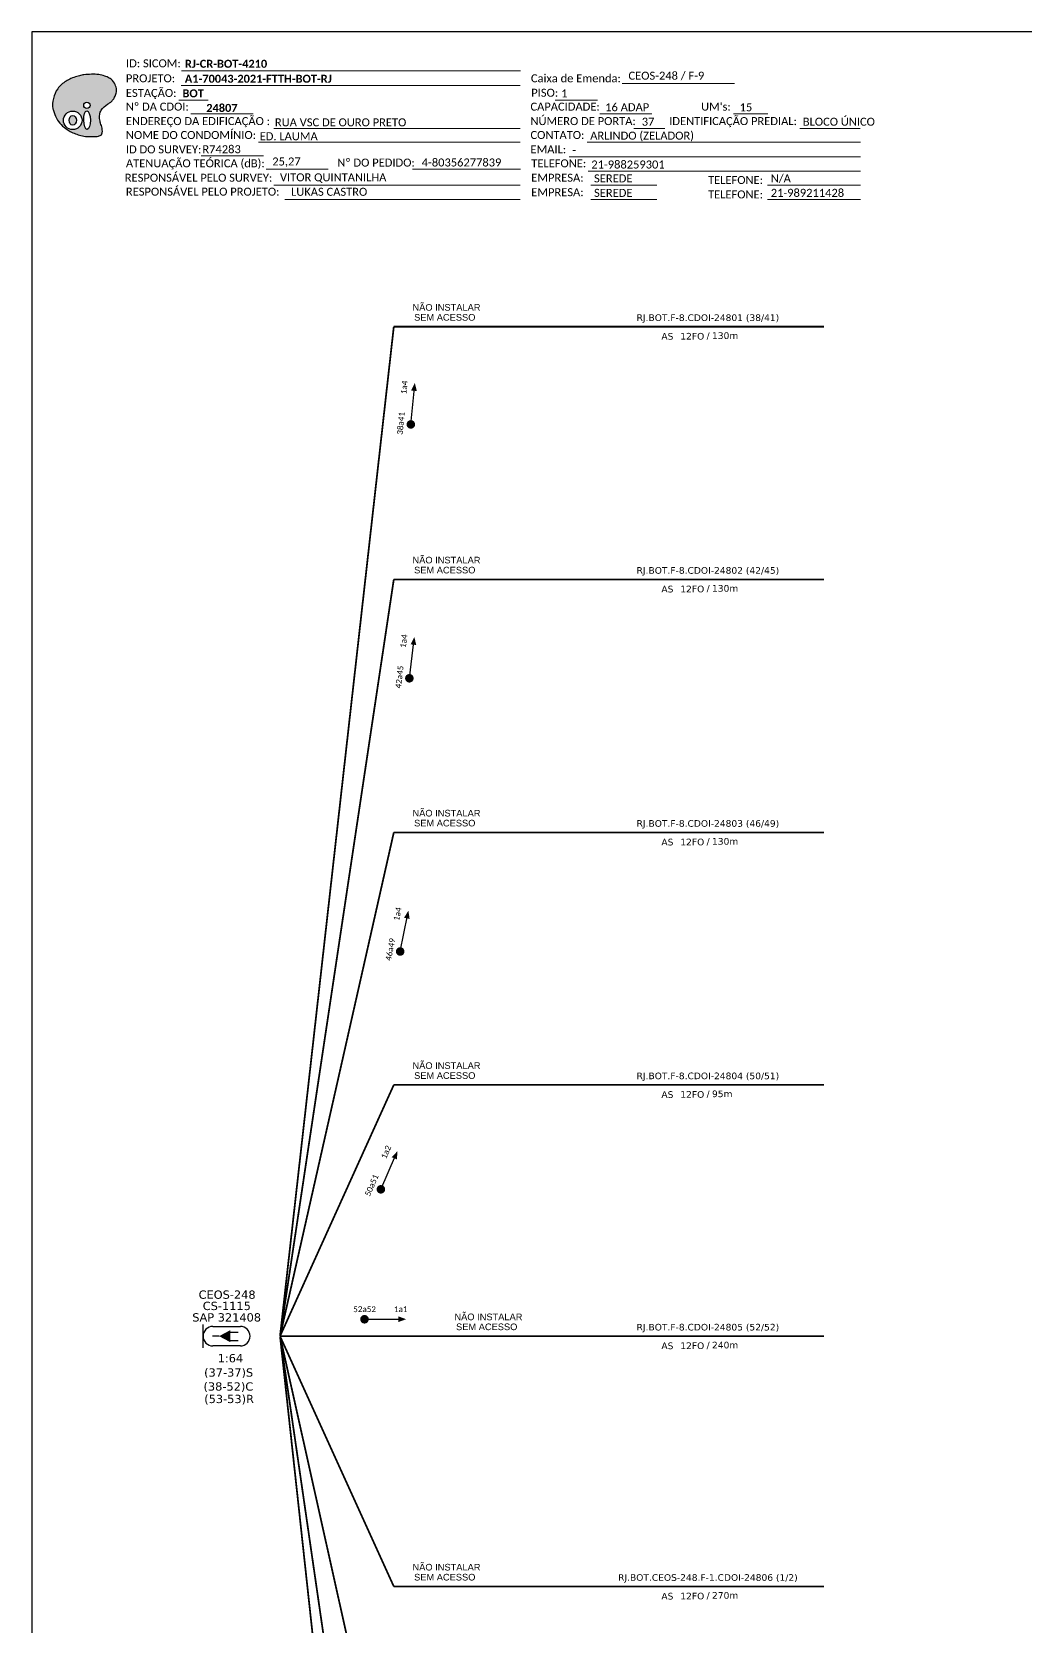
# Model space of a CAD drawing. Extents: x -89 to 749, y 705 to 1299.
# Drawn here: x -89.3 to 133.2, y 941.8 to 1299 of the extents above; entities that cross this region are included whole.
import ezdxf
from ezdxf.enums import TextEntityAlignment as Align

# ---------------------------------------------------------------- set-up
doc = ezdxf.new("R2010")
doc.units = 0
for name, color, linetype in [('20.4-CEOS', 1, 'Continuous'), ('CAP a instalar', 1, 'Continuous'), ('SETA', 7, 'Continuous')]:
    doc.layers.add(name, color=color, linetype=linetype)
doc.layers.add('40.1-ETIQUETAS', color=1, linetype='Continuous', lineweight=20)
doc.styles.add('ARIAL', font='arial.ttf')
doc.styles.add('siredit', font='verdana.ttf')
doc.styles.get("Standard").update_dxf_attribs({"font": 'arial.ttf'})
doc.styles.add('WMF-Calibri0', font='calibri.ttf')
doc.styles.add('WMF-Calibri1', font='calibrib.ttf')
doc.linetypes.add('FENCELINE1', pattern='A,0.25,-0.1,[133,ltypeshp.shx,S=0.1,R=0,X=-0.1,Y=0],-0.1,1', length=1.45)

# ---------------------------------------------------------------- blocks, each defined once
blk = doc.blocks.new('OI')
h = blk.add_hatch(color=40)
edge = h.paths.add_edge_path()
edge.add_spline(control_points=[(4.35, -0.67), (3.92, -0.99), (3.26, -1.5), (2.81, -2.59), (2.9, -3.5), (3.06, -4.27), (3.31, -4.85), (3.37, -5.39), (3.4, -5.88), (3.2, -6.4), (2.54, -6.61), (1.65, -6.63), (0.55, -6.67), (-0.56, -6.42), (-1.61, -6.14), (-2.77, -5.61), (-3.92, -4.77), (-4.89, -3.7), (-5.34, -2.65), (-5.6, -1.94), (-5.85, -0.96), (-5.71, 0.47), (-5.1, 2.02), (-4.14, 3.02), (-3.3, 3.61), (-2.37, 4.16), (-1.36, 4.44), (-0.56, 4.7), (0.79, 4.85), (2.24, 4.97), (3.79, 4.57), (4.67, 4.21), (5.44, 3.65), (5.76, 2.99), (6.03, 2.21), (6.01, 1.46), (5.72, 0.64), (5.31, 0.08), (4.88, -0.38), (4.51, -0.55), (4.35, -0.67)], knot_values=[0, 0, 0, 0, 1.60434, 2.417191, 3.427595, 4.282808, 4.776746, 5.304182, 5.888771, 6.258406, 6.858137, 7.79129, 8.986195, 10.124242, 11.187857, 12.242908, 13.953784, 15.414161, 16.515391, 17.349188, 17.675853, 19.552021, 21.515531, 22.568638, 23.63245, 24.621084, 25.782718, 26.745347, 27.142653, 29.870543, 31.004649, 31.921532, 32.709589, 33.801391, 34.042471, 35.192333, 35.971461, 36.628871, 37.254359, 37.836911, 37.836911, 37.836911, 37.836911], degree=3, periodic=0)
h.paths.add_polyline_path([(1.13, -0.87, -1), (-0.04, -0.87, -1)], flags=16)
edge = h.paths.add_edge_path(flags=16)
edge.add_ellipse((0.56, -3.59), major_axis=(-0.02, 1.71), ratio=0.361305, start_angle=0, end_angle=360)
h.paths.add_polyline_path([(-0.36, -3.62, -1), (-3.8, -3.62, -1)], flags=16)
edge = h.paths.add_edge_path(flags=0)
edge.add_ellipse((-2.08, -3.62), major_axis=(0, 0.885), ratio=0.758294, start_angle=0, end_angle=360)
at = {"color": 40}
for centre, radius in [((-2.08, -3.62), 1.72), ((0.54, -0.87), 0.587)]:
    blk.add_circle(centre, radius, dxfattribs=at)
blk.add_ellipse((-2.08, -3.62), major_axis=(0, 0.885), ratio=0.758294, start_param=-3.141592653589792, end_param=3.141592653589792, dxfattribs=at)
blk.add_ellipse((0.56, -3.59), major_axis=(-0.02, 1.71), ratio=0.361305, dxfattribs=at)
at = {"color": 40, "start_tangent": (-0.800898, -0.598801), "end_tangent": (-0.800898, -0.598801)}
blk.add_spline([(4.35, -0.67), (3.2, -1.78), (2.9, -2.54), (2.92, -3.55), (3.12, -4.38), (3.28, -4.85), (3.37, -5.37), (3.35, -5.95), (3.2, -6.29), (2.66, -6.55), (1.73, -6.63), (0.54, -6.62), (-0.58, -6.41), (-1.6, -6.11), (-2.56, -5.67), (-3.95, -4.67), (-4.89, -3.56), (-5.37, -2.56), (-5.64, -1.78), (-5.72, -1.46), (-5.63, 0.42), (-4.84, 2.22), (-4.13, 2.99), (-3.27, 3.62), (-2.4, 4.09), (-1.3, 4.47), (-0.37, 4.72), (0.02, 4.77), (2.75, 4.8), (3.85, 4.53), (4.69, 4.16), (5.31, 3.68), (5.85, 2.73), (5.93, 2.5), (5.94, 1.35), (5.67, 0.62), (5.29, 0.08), (4.84, -0.36), (4.35, -0.67)], degree=3, dxfattribs=at)
blk = doc.blocks.new('CARIMBO')
at = {"color": 7, "lineweight": 0}
for points in [[(35.66, -16.79), (111.64, -16.79)], [(134.48, -16.3), (159.61, -16.3)], [(35.15, -20.06), (41.7, -20.06)], [(119.43, -20.02), (128.92, -20.02)], [(37.81, -23.14), (51.75, -23.14)], [(129.48, -23.14), (141.1, -23.14)], [(159.42, -23.14), (167.09, -23.14)], [(56.38, -26.37), (111.64, -26.37)], [(137.07, -26.37), (144.01, -26.37)], [(174.24, -26.37), (187.8, -26.37)], [(52.97, -29.48), (111.64, -29.48)], [(126.6, -29.48), (187.83, -29.48)], [(40.13, -32.55), (54.07, -32.55)], [(54.67, -35.52), (68.61, -35.52)], [(122.56, -32.72), (187.83, -32.72)], [(56.38, -39.07), (111.64, -39.07)], [(126.84, -35.96), (187.83, -35.96)], [(127.45, -39.07), (142.25, -39.07)], [(167.06, -39.07), (187.83, -39.07)], [(58.87, -42.31), (111.64, -42.31)], [(127.45, -42.31), (142.25, -42.31)], [(167.06, -42.31), (187.83, -42.31)]]:
    blk.add_lwpolyline(points, dxfattribs=at)
at = {"color": 7, "xscale": 1.213923925163967, "yscale": 1.213923925163967, "zscale": 1.213923925163967, "rotation": 0.1532896023949059}
blk.add_blockref('OI', (13.86, -20.16), dxfattribs=at)
at = {"color": 7, "lineweight": 0, "style": 'WMF-Calibri0'}
for s, height, p in [('PROJETO:', 1.793, (23.26, -16.04)), ('Caixa de Emenda:', 1.7927, (114.02, -16.04)), ('ESTAÇÃO:', 1.793, (23.26, -19.32)), ('PISO:', 1.793, (114.09, -19.28)), ('Nº DA CDOI:', 1.7927, (23.26, -22.39)), ('CAPACIDADE:', 1.7927, (113.91, -22.39)), ("UM's:", 1.793, (152.15, -22.39)), ('ENDEREÇO DA EDIFICAÇÃO :', 1.7927, (23.26, -25.63)), ('NÚMERO DE PORTA:', 1.7927, (113.91, -25.63)), ('IDENTIFICAÇÃO PREDIAL:', 1.7927, (144.99, -25.63)), ('NOME DO CONDOMÍNIO:', 1.7927, (23.26, -28.74)), ('CONTATO:', 1.793, (113.91, -28.74)), ('ID DO SURVEY:', 1.7927, (23.26, -31.97)), ('EMAIL:', 1.793, (113.91, -31.97)), ('ATENUAÇÃO TEÓRICA (dB):', 1.7927, (23.26, -35.09)), ('TELEFONE:', 1.793, (114.09, -35.09)), ('RESPONSÁVEL PELO SURVEY:', 1.7927, (23.02, -38.32)), ('RESPONSÁVEL PELO PROJETO:', 1.7927, (23.26, -41.44)), ('EMPRESA:', 1.793, (114.09, -38.32)), ('TELEFONE:', 1.793, (153.7, -38.83)), ('EMPRESA:', 1.793, (114.09, -41.56)), ('TELEFONE:', 1.793, (153.7, -42.06))]:
    blk.add_text(s, height=height, dxfattribs=at).set_placement(p)
at = {"color": 7, "lineweight": 0, "flags": 8}
for tag, p, style in [('CEOS-XX', (135.87, -15.46), 'WMF-Calibri0'), ('EST', (35.94, -19.41), 'WMF-Calibri1'), ('PROJ', (36.46, -16.13), 'WMF-Calibri1'), ('PISO_PTR', (120.78, -19.42), 'WMF-Calibri0'), ('CAPAC.', (130.66, -22.52), 'WMF-Calibri0'), ("UC'S", (160.78, -22.54), 'WMF-Calibri0'), ('LOGRADOURO', (56.65, -25.91), 'WMF-Calibri0'), ('N°', (138.85, -25.77), 'WMF-Calibri0'), ('N°PREDIO', (174.94, -25.77), 'WMF-Calibri0'), ('NOME_DO_COND.', (53.23, -29.02), 'WMF-Calibri0'), ('NOME_DO_CONTATO', (127.3, -28.89), 'WMF-Calibri0'), ('_ID_', (40.39, -31.94), 'WMF-Calibri0'), ('EMAIL', (123.26, -32.12), 'WMF-Calibri0'), ('O_POTEN', (56.06, -34.68), 'WMF-Calibri0'), ('TELEFONE', (127.55, -35.36), 'WMF-Calibri0'), ('RES_SURVEY', (57.78, -38.23), 'WMF-Calibri0'), ('EMP_RESP_SURVEY', (128.16, -38.47), 'WMF-Calibri0'), ('CONT_RESP_SURVEY', (167.76, -38.47), 'WMF-Calibri0'), ('RES_PROJ', (60.27, -41.47), 'WMF-Calibri0'), ('EMP_RESP_PROJ', (128.16, -41.71), 'WMF-Calibri0'), ('CONT_RESP_PROJ', (167.76, -41.71), 'WMF-Calibri0')]:
    blk.add_attdef(tag, p, '', height=1.79, dxfattribs=dict(at, style=style))
at = {"color": 7, "lineweight": 0, "style": 'WMF-Calibri1', "flags": 8}
blk.add_attdef("N° CDO'S", text='', height=1.79, dxfattribs=at).set_placement((44.78, -22.68), align=Align.CENTER)
blk = doc.blocks.new('CEOS_RP_CT_DRT')
at = {"layer": '20.4-CEOS', "color": 0}
for p, q in [((-4.54, 1.19), (-1.19, 1.19)), ((-1.19, -1.19), (-4.54, -1.19))]:
    blk.add_line(p, q, dxfattribs=at)
for points in [[(-5.73, -1.43), (-5.73, 1.44)], [(-3.79, 0), (-4.59, 0)], [(-2.47, 0.48), (-1.45, 0.48)], [(-2.47, -0.52), (-1.45, -0.52)]]:
    blk.add_lwpolyline(points, dxfattribs=at)
blk.add_lwpolyline([(-3.79, 0, 0, 1.47, 0), (-2.41, 0, 1.47, 1.47, 0)], format="xyseb", dxfattribs=at)
for centre, start, end in [((-4.54, 0), 90, 270), ((-1.19, 0), 270, 90)]:
    blk.add_arc(centre, 1.19, start, end, dxfattribs=at)
at = {"layer": '20.4-CEOS', "color": 7, "style": 'siredit'}
for tag, p in [('Nº_DA_CEOS', (-2.86, 5.6)), ('LOCAL', (-2.86, 4.24)), ('SAP', (-2.86, 2.78)), ('RACIO_SPLITAGEM', (-2.86, -1.88)), ('FIBRAS_SPLITTER', (-2.86, -3.58)), ('FIBRAS_TOP_C', (-2.86, -5.08)), ('RESERVA_FINAIS', (-2.86, -6.39))]:
    blk.add_attdef(tag, text='', height=1.01, dxfattribs=at).set_placement(p, align=Align.TOP_CENTER)
blk = doc.blocks.new('ETIQUETA_RS5F')
at = {"layer": '40.1-ETIQUETAS', "color": 0, "style": 'siredit'}
blk.add_text('/', height=1.5, dxfattribs=at).set_placement((1.58, -1.95), align=Align.MIDDLE_RIGHT)
for tag, p in [('ETIQUETA_R_PRIMARIA', (1.21, 4.1)), ('ETIQUETA_R_SECUNDARIA', (1.21, 2.1)), ('F_ATIVAS/F_MORTAS', (1.14, -4.24))]:
    blk.add_attdef(tag, text='', height=1.5, dxfattribs=at).set_placement(p, align=Align.MIDDLE_CENTER)
for tag, p in [('TIPO_CABO', (-6.58, -2.12)), ('CAP_CABO', (0.4, -2.09))]:
    blk.add_attdef(tag, text='', height=1.5, dxfattribs=at).set_placement(p, align=Align.MIDDLE_RIGHT)
blk.add_attdef('METROS', text='', height=1.5, dxfattribs=at).set_placement((2.14, -1.95), align=Align.MIDDLE_LEFT)
for tag, p in [('FUSÃO_1', (0.85, -8.39)), ('FUSÃO_2', (0.85, -10.6)), ('FUSÃO_3', (0.85, -12.93)), ('FUSÃO_4', (0.85, -15.14)), ('FUSÃO_5', (0.85, -17.16))]:
    blk.add_attdef(tag, text='', height=1.5, dxfattribs=at).set_placement(p, align=Align.CENTER)

msp = doc.modelspace()

# ---------------------------------------------------------------- linework, layer by layer
msp.add_lwpolyline([(-89.32, 705.02), (749.25, 705.02), (749.25, 1299.02), (-89.32, 1299.02), (-89.32, 705.02)])
at = {"color": 7, "lineweight": 0}
for points in [[(-55.82, 1290.33), (20.16, 1290.33)], [(-4.01, 1268.26), (20.14, 1268.26)]]:
    msp.add_lwpolyline(points, dxfattribs=at)
at = {"const_width": 0.958, "elevation": 1.7}
msp.add_lwpolyline([(-4.45, 1210.6, 1), (-4.36, 1211.55, 1)], format="xyb", close=True, dxfattribs=at)
at = {"const_width": 0.958}
for points in [[(-4.79, 1153.72, 1), (-4.67, 1154.67, 1)], [(-6.88, 1092.51, 1), (-6.69, 1093.45, 1)], [(-11.31, 1039.25, 1), (-10.93, 1040.13, 1)], [(-15.27, 1010.58, 1), (-14.31, 1010.58, 1)]]:
    msp.add_lwpolyline(points, format="xyb", close=True, dxfattribs=at)
at = {"layer": 'CAP a instalar', "color": 7, "linetype": 'FENCELINE1', "ltscale": 7, "const_width": 0.396, "elevation": 1.7}
for points in [[(-33.71, 1006.79), (-8.22, 1232.97)], [(88.19, 1232.97), (-8.22, 1232.97)], [(-33.71, 1006.79), (-8.22, 1176.35)], [(88.19, 1176.35), (-8.22, 1176.35)], [(-8.22, 1119.65), (-33.71, 1006.79)], [(88.19, 1119.65), (-8.22, 1119.65)], [(-8.22, 1063.09), (-33.71, 1006.79)], [(88.19, 1063.09), (-8.22, 1063.09)], [(88.19, 1006.79), (-33.71, 1006.79)], [(-8.22, 950.71), (-33.71, 1006.79)], [(-33.71, 1006.79), (-8.22, 831.49)], [(-33.71, 1006.79), (-8.22, 773.26), (53.67, 773.26)], [(88.19, 950.71), (-8.22, 950.71)]]:
    msp.add_lwpolyline(points, dxfattribs=at)
at = {"layer": 'CAP a instalar', "color": 1, "linetype": 'FENCELINE1', "ltscale": 7, "const_width": 0.396, "elevation": 1.7}
msp.add_lwpolyline([(-8.22, 892.45), (-33.71, 1006.79)], dxfattribs=at)
at = {"layer": 'SETA', "elevation": 1.7}
msp.add_lwpolyline([(-4.4, 1211.08), (-3.61, 1219.28)], dxfattribs=at)
at = {"layer": 'SETA'}
for points in [[(-4.73, 1154.19), (-3.73, 1162.37)], [(-6.79, 1092.98), (-5.15, 1101.06)], [(-11.12, 1039.69), (-7.83, 1047.24)], [(-14.79, 1010.58), (-6.55, 1010.58)]]:
    msp.add_lwpolyline(points, dxfattribs=at)
for points in [[(-4.33, 1218.68, 1.7), (-3.52, 1220.37, 1.7), (-3.05, 1218.56, 1.7)], [(-4.46, 1161.8), (-3.62, 1163.46), (-3.19, 1161.64)], [(-5.92, 1100.54), (-4.95, 1102.13), (-4.67, 1100.29)], [(-8.69, 1046.9), (-7.4, 1048.25), (-7.52, 1046.39)], [(-7.21, 1011.23), (-5.45, 1010.59), (-7.21, 1009.95)]]:
    msp.add_solid(points, dxfattribs=at)

# ---------------------------------------------------------------- block references
ref = msp.add_blockref('CARIMBO', (-91.51, 1303.77))
ref.add_attrib('PROJ', 'A1-70043-2021-FTTH-BOT-RJ', (-55.05, 1287.63), dxfattribs={"color": 7, "lineweight": 0, "height": 1.7927, "style": 'WMF-Calibri1'})
ref.add_attrib('EST', 'BOT', (-55.57, 1284.35), dxfattribs={"color": 7, "lineweight": 0, "height": 1.793, "style": 'WMF-Calibri1'})
ref.add_attrib("N° CDO'S", '24807', dxfattribs={"color": 7, "lineweight": 0, "height": 1.793, "style": 'WMF-Calibri1'}).set_placement((-46.73, 1281.09), align=Align.CENTER)
ref.add_attrib('LOGRADOURO', 'RUA VSC DE OURO PRETO', (-34.86, 1277.86), dxfattribs={"color": 7, "lineweight": 0, "height": 1.7927, "style": 'WMF-Calibri0'})
ref.add_attrib('NOME_DO_COND.', 'ED. LAUMA', (-38.28, 1274.74), dxfattribs={"color": 7, "lineweight": 0, "height": 1.793, "style": 'WMF-Calibri0'})
ref.add_attrib('_ID_', 'R74283', (-51.11, 1271.83), dxfattribs={"color": 7, "lineweight": 0, "height": 1.793, "style": 'WMF-Calibri0'})
ref.add_attrib('O_POTEN', '25,27', (-35.45, 1269.09), dxfattribs={"color": 7, "lineweight": 0, "height": 1.793, "style": 'WMF-Calibri0'})
ref.add_attrib('RES_SURVEY', 'VITOR QUINTANILHA', (-33.73, 1265.54), dxfattribs={"color": 7, "lineweight": 0, "height": 1.7927, "style": 'WMF-Calibri0'})
ref.add_attrib('RES_PROJ', 'LUKAS CASTRO', (-31.24, 1262.3), dxfattribs={"color": 7, "lineweight": 0, "height": 1.7927, "style": 'WMF-Calibri0'})
ref.add_attrib('CEOS-XX', 'CEOS-248 / F-9', (44.36, 1288.31), dxfattribs={"color": 7, "lineweight": 0, "height": 1.7927, "style": 'WMF-Calibri0'})
ref.add_attrib('CAPAC.', '16 ADAP', (39.15, 1281.25), dxfattribs={"color": 7, "lineweight": 0, "height": 1.793, "style": 'WMF-Calibri0'})
ref.add_attrib("UC'S", '15', (69.27, 1281.23), dxfattribs={"color": 7, "lineweight": 0, "height": 1.793, "style": 'WMF-Calibri0'})
ref.add_attrib('PISO_PTR', '1', (29.28, 1284.34), dxfattribs={"color": 7, "lineweight": 0, "height": 1.79, "style": 'WMF-Calibri0'})
ref.add_attrib('N°', '37', (47.34, 1278), dxfattribs={"color": 7, "lineweight": 0, "height": 1.793, "style": 'WMF-Calibri0'})
ref.add_attrib('N°PREDIO', 'BLOCO ÚNICO', (83.43, 1278), dxfattribs={"color": 7, "lineweight": 0, "height": 1.7927, "style": 'WMF-Calibri0'})
ref.add_attrib('NOME_DO_CONTATO', 'ARLINDO (ZELADOR)', (35.79, 1274.88), dxfattribs={"color": 7, "lineweight": 0, "height": 1.7927, "style": 'WMF-Calibri0'})
ref.add_attrib('EMAIL', '-', (31.75, 1271.65), dxfattribs={"color": 7, "lineweight": 0, "height": 1.79, "style": 'WMF-Calibri0'})
ref.add_attrib('TELEFONE', '21-988259301', (36.04, 1268.41), dxfattribs={"color": 7, "lineweight": 0, "height": 1.7927, "style": 'WMF-Calibri0'})
ref.add_attrib('EMP_RESP_SURVEY', 'SEREDE', (36.65, 1265.3), dxfattribs={"color": 7, "lineweight": 0, "height": 1.793, "style": 'WMF-Calibri0'})
ref.add_attrib('EMP_RESP_PROJ', 'SEREDE', (36.65, 1262.06), dxfattribs={"color": 7, "lineweight": 0, "height": 1.793, "style": 'WMF-Calibri0'})
ref.add_attrib('CONT_RESP_SURVEY', 'N/A', (76.25, 1265.3), dxfattribs={"color": 7, "lineweight": 0, "height": 1.793, "style": 'WMF-Calibri0'})
ref.add_attrib('CONT_RESP_PROJ', '21-989211428', (76.25, 1262.06), dxfattribs={"color": 7, "lineweight": 0, "height": 1.7927, "style": 'WMF-Calibri0'})
at = {"layer": '20.4-CEOS', "color": 5}
ref = msp.add_blockref('CEOS_RP_CT_DRT', (-40.42, 1006.79, 1.7), dxfattribs=dict(at, xscale=1.836709500917422, yscale=1.836709500917422, zscale=1.836709500917422))
ref.add_attrib('Nº_DA_CEOS', 'CEOS-248', dxfattribs={"color": 7, "height": 1.854, "style": 'siredit'}).set_placement((-45.57, 1017.03, 1.7), align=Align.TOP_CENTER)
ref.add_attrib('LOCAL', 'CS-1115', dxfattribs={"color": 7, "height": 1.854, "style": 'siredit'}).set_placement((-45.64, 1014.5, 1.7), align=Align.TOP_CENTER)
ref.add_attrib('SAP', 'SAP 321408', dxfattribs={"color": 7, "height": 1.854, "style": 'siredit'}).set_placement((-45.67, 1011.93, 1.7), align=Align.TOP_CENTER)
ref.add_attrib('RACIO_SPLITAGEM', '1:64', dxfattribs={"color": 7, "height": 1.854, "style": 'siredit'}).set_placement((-44.83, 1002.79, 1.7), align=Align.TOP_CENTER)
ref.add_attrib('FIBRAS_SPLITTER', '(37-37)S', dxfattribs={"color": 7, "height": 1.854, "style": 'siredit'}).set_placement((-45.23, 999.58, 1.7), align=Align.TOP_CENTER)
ref.add_attrib('FIBRAS_TOP_C', '(38-52)C', dxfattribs={"color": 7, "height": 1.854, "style": 'siredit'}).set_placement((-45.29, 996.45, 1.7), align=Align.TOP_CENTER)
ref.add_attrib('RESERVA_FINAIS', '(53-53)R', dxfattribs={"color": 7, "height": 1.854, "style": 'siredit'}).set_placement((-45.13, 993.66, 1.7), align=Align.TOP_CENTER)
at = {"layer": '40.1-ETIQUETAS', "color": 7}
ref = msp.add_blockref('ETIQUETA_RS5F', (60.99, 1232.9, 1.7), dxfattribs=dict(at, xscale=0.9910588107841184, yscale=0.9910588107841184, zscale=0.9910588107841184))
ref.add_attrib('ETIQUETA_R_SECUNDARIA', 'RJ.BOT.F-8.CDOI-24801 (38/41)', dxfattribs={"color": 0, "height": 1.4866, "style": 'siredit'}).set_placement((62.16, 1234.99, 1.7), align=Align.MIDDLE_CENTER)
ref.add_attrib('TIPO_CABO', 'AS', dxfattribs={"color": 0, "height": 1.487, "style": 'siredit'}).set_placement((54.43, 1230.81, 1.7), align=Align.MIDDLE_RIGHT)
ref.add_attrib('CAP_CABO', '12FO', dxfattribs={"color": 0, "height": 1.487, "style": 'siredit'}).set_placement((61.35, 1230.83, 1.7), align=Align.MIDDLE_RIGHT)
ref.add_attrib('METROS', '130m', dxfattribs={"color": 0, "height": 1.487, "style": 'siredit'}).set_placement((63.08, 1230.97, 1.7), align=Align.MIDDLE_LEFT)
ref = msp.add_blockref('ETIQUETA_RS5F', (60.99, 1176.28, 1.7), dxfattribs=dict(at, xscale=0.9910588107841184, yscale=0.9910588107841184, zscale=0.9910588107841184))
ref.add_attrib('ETIQUETA_R_SECUNDARIA', 'RJ.BOT.F-8.CDOI-24802 (42/45)', dxfattribs={"color": 0, "height": 1.4866, "style": 'siredit'}).set_placement((62.16, 1178.36, 1.7), align=Align.MIDDLE_CENTER)
ref.add_attrib('TIPO_CABO', 'AS', dxfattribs={"color": 0, "height": 1.487, "style": 'siredit'}).set_placement((54.43, 1174.18, 1.7), align=Align.MIDDLE_RIGHT)
ref.add_attrib('CAP_CABO', '12FO', dxfattribs={"color": 0, "height": 1.487, "style": 'siredit'}).set_placement((61.35, 1174.2, 1.7), align=Align.MIDDLE_RIGHT)
ref.add_attrib('METROS', '130m', dxfattribs={"color": 0, "height": 1.487, "style": 'siredit'}).set_placement((63.08, 1174.34, 1.7), align=Align.MIDDLE_LEFT)
ref = msp.add_blockref('ETIQUETA_RS5F', (60.99, 1119.58, 1.7), dxfattribs=dict(at, xscale=0.9910588107841184, yscale=0.9910588107841184, zscale=0.9910588107841184))
ref.add_attrib('ETIQUETA_R_SECUNDARIA', 'RJ.BOT.F-8.CDOI-24803 (46/49)', dxfattribs={"color": 0, "height": 1.4866, "style": 'siredit'}).set_placement((62.16, 1121.67, 1.7), align=Align.MIDDLE_CENTER)
ref.add_attrib('TIPO_CABO', 'AS', dxfattribs={"color": 0, "height": 1.487, "style": 'siredit'}).set_placement((54.43, 1117.49, 1.7), align=Align.MIDDLE_RIGHT)
ref.add_attrib('CAP_CABO', '12FO', dxfattribs={"color": 0, "height": 1.487, "style": 'siredit'}).set_placement((61.35, 1117.51, 1.7), align=Align.MIDDLE_RIGHT)
ref.add_attrib('METROS', '130m', dxfattribs={"color": 0, "height": 1.487, "style": 'siredit'}).set_placement((63.08, 1117.65, 1.7), align=Align.MIDDLE_LEFT)
ref = msp.add_blockref('ETIQUETA_RS5F', (60.99, 1063.02, 1.7), dxfattribs=dict(at, xscale=0.9910588107841184, yscale=0.9910588107841184, zscale=0.9910588107841184))
ref.add_attrib('ETIQUETA_R_SECUNDARIA', 'RJ.BOT.F-8.CDOI-24804 (50/51)', dxfattribs={"color": 0, "height": 1.4866, "style": 'siredit'}).set_placement((62.16, 1065.11, 1.7), align=Align.MIDDLE_CENTER)
ref.add_attrib('TIPO_CABO', 'AS', dxfattribs={"color": 0, "height": 1.487, "style": 'siredit'}).set_placement((54.43, 1060.93, 1.7), align=Align.MIDDLE_RIGHT)
ref.add_attrib('CAP_CABO', '12FO', dxfattribs={"color": 0, "height": 1.487, "style": 'siredit'}).set_placement((61.35, 1060.95, 1.7), align=Align.MIDDLE_RIGHT)
ref.add_attrib('METROS', '95m', dxfattribs={"color": 0, "height": 1.487, "style": 'siredit'}).set_placement((63.08, 1061.09, 1.7), align=Align.MIDDLE_LEFT)
ref = msp.add_blockref('ETIQUETA_RS5F', (60.99, 1006.72, 1.7), dxfattribs=dict(at, xscale=0.9910588107841184, yscale=0.9910588107841184, zscale=0.9910588107841184))
ref.add_attrib('ETIQUETA_R_SECUNDARIA', 'RJ.BOT.F-8.CDOI-24805 (52/52)', dxfattribs={"color": 0, "height": 1.4866, "style": 'siredit'}).set_placement((62.16, 1008.81, 1.7), align=Align.MIDDLE_CENTER)
ref.add_attrib('TIPO_CABO', 'AS', dxfattribs={"color": 0, "height": 1.487, "style": 'siredit'}).set_placement((54.43, 1004.63, 1.7), align=Align.MIDDLE_RIGHT)
ref.add_attrib('CAP_CABO', '12FO', dxfattribs={"color": 0, "height": 1.487, "style": 'siredit'}).set_placement((61.35, 1004.65, 1.7), align=Align.MIDDLE_RIGHT)
ref.add_attrib('METROS', '240m', dxfattribs={"color": 0, "height": 1.487, "style": 'siredit'}).set_placement((63.08, 1004.79, 1.7), align=Align.MIDDLE_LEFT)
ref = msp.add_blockref('ETIQUETA_RS5F', (60.99, 950.64, 1.7), dxfattribs=dict(at, xscale=0.9910588107841184, yscale=0.9910588107841184, zscale=0.9910588107841184))
ref.add_attrib('ETIQUETA_R_SECUNDARIA', 'RJ.BOT.CEOS-248.F-1.CDOI-24806 (1/2)', dxfattribs={"color": 0, "height": 1.4866, "style": 'siredit'}).set_placement((62.16, 952.72, 1.7), align=Align.MIDDLE_CENTER)
ref.add_attrib('TIPO_CABO', 'AS', dxfattribs={"color": 0, "height": 1.487, "style": 'siredit'}).set_placement((54.43, 948.54, 1.7), align=Align.MIDDLE_RIGHT)
ref.add_attrib('CAP_CABO', '12FO', dxfattribs={"color": 0, "height": 1.487, "style": 'siredit'}).set_placement((61.35, 948.56, 1.7), align=Align.MIDDLE_RIGHT)
ref.add_attrib('METROS', '270m', dxfattribs={"color": 0, "height": 1.487, "style": 'siredit'}).set_placement((63.08, 948.7, 1.7), align=Align.MIDDLE_LEFT)

# ---------------------------------------------------------------- texts
at = {"color": 7, "lineweight": 0, "style": 'WMF-Calibri0'}
for s, p in [('ID: SICOM: ', (-68.22, 1291.08)), ('Nº DO PEDIDO:', (-20.88, 1268.84))]:
    msp.add_text(s, height=1.7927, dxfattribs=at).set_placement(p)
at = {"color": 7, "linetype": 'Continuous', "style": 'ARIAL'}
for s, height, p in [('NÃO INSTALAR', 1.4869, (-4.03, 1236.55)), ('SEM ACESSO', 1.487, (-3.67, 1234.32)), ('NÃO INSTALAR', 1.4869, (-4.03, 1179.93)), ('SEM ACESSO', 1.487, (-3.67, 1177.69)), ('NÃO INSTALAR', 1.4869, (-4.03, 1123.23)), ('SEM ACESSO', 1.487, (-3.67, 1121)), ('NÃO INSTALAR', 1.4869, (-4.03, 1066.67)), ('SEM ACESSO', 1.487, (-3.67, 1064.44)), ('NÃO INSTALAR', 1.4869, (5.37, 1010.37)), ('SEM ACESSO', 1.487, (5.73, 1008.14)), ('NÃO INSTALAR', 1.4869, (-4.03, 954.29)), ('SEM ACESSO', 1.487, (-3.67, 952.05))]:
    msp.add_text(s, height=height, dxfattribs=at).set_placement(p)
at = {"char_height": 1.3035, "width": 24.3061, "attachment_point": 5}
for s, insert, rotation in [('\\C7;\\fCalibri|b0|i0|c0|p34;1a4', (-5.87, 1219.38, 1.7), 84.7138), ('\\C7;\\fCalibri|b0|i0|c0|p34;38a41', (-6.65, 1211.31, 1.7), 84.7138), ('\\C7;\\fCalibri|b0|i0|c0|p34;1a4', (-5.99, 1162.53), 83.2885), ('\\C7;\\fCalibri|b0|i0|c0|p34;42a45', (-6.96, 1154.48), 83.2885), ('\\C7;\\fCalibri|b0|i0|c0|p34;1a4', (-7.38, 1101.39), 78.7649), ('\\C7;\\fCalibri|b0|i0|c0|p34;46a49', (-8.99, 1093.44), 78.7649), ('\\C7;\\fCalibri|b0|i0|c0|p34;1a2', (-9.94, 1048.04), 66.6565), ('\\C7;\\fCalibri|b0|i0|c0|p34;50a51', (-13.18, 1040.6), 66.6565), ('\\C7;\\fCalibri|b0|i0|c0|p34;52a52', (-14.77, 1012.83), 0.2101), ('\\C7;\\fCalibri|b0|i0|c0|p34;1a1', (-6.66, 1012.83), 0.2101)]:
    msp.add_mtext(s, dxfattribs=dict(at, insert=insert, rotation=rotation))
at = {"color": 7, "lineweight": 0, "flags": 8}
for tag, p, s, style in [('RJ-CR-BOT-4210', (-55.02, 1290.98), 'RJ-CR-BOT-4210', 'WMF-Calibri1'), ('4-80356277839', (-1.97, 1268.87), '4-80356277839', 'WMF-Calibri0')]:
    msp.add_attdef(tag, p, s, height=1.7927, dxfattribs=dict(at, style=style))

doc.saveas('drawing.dxf')
